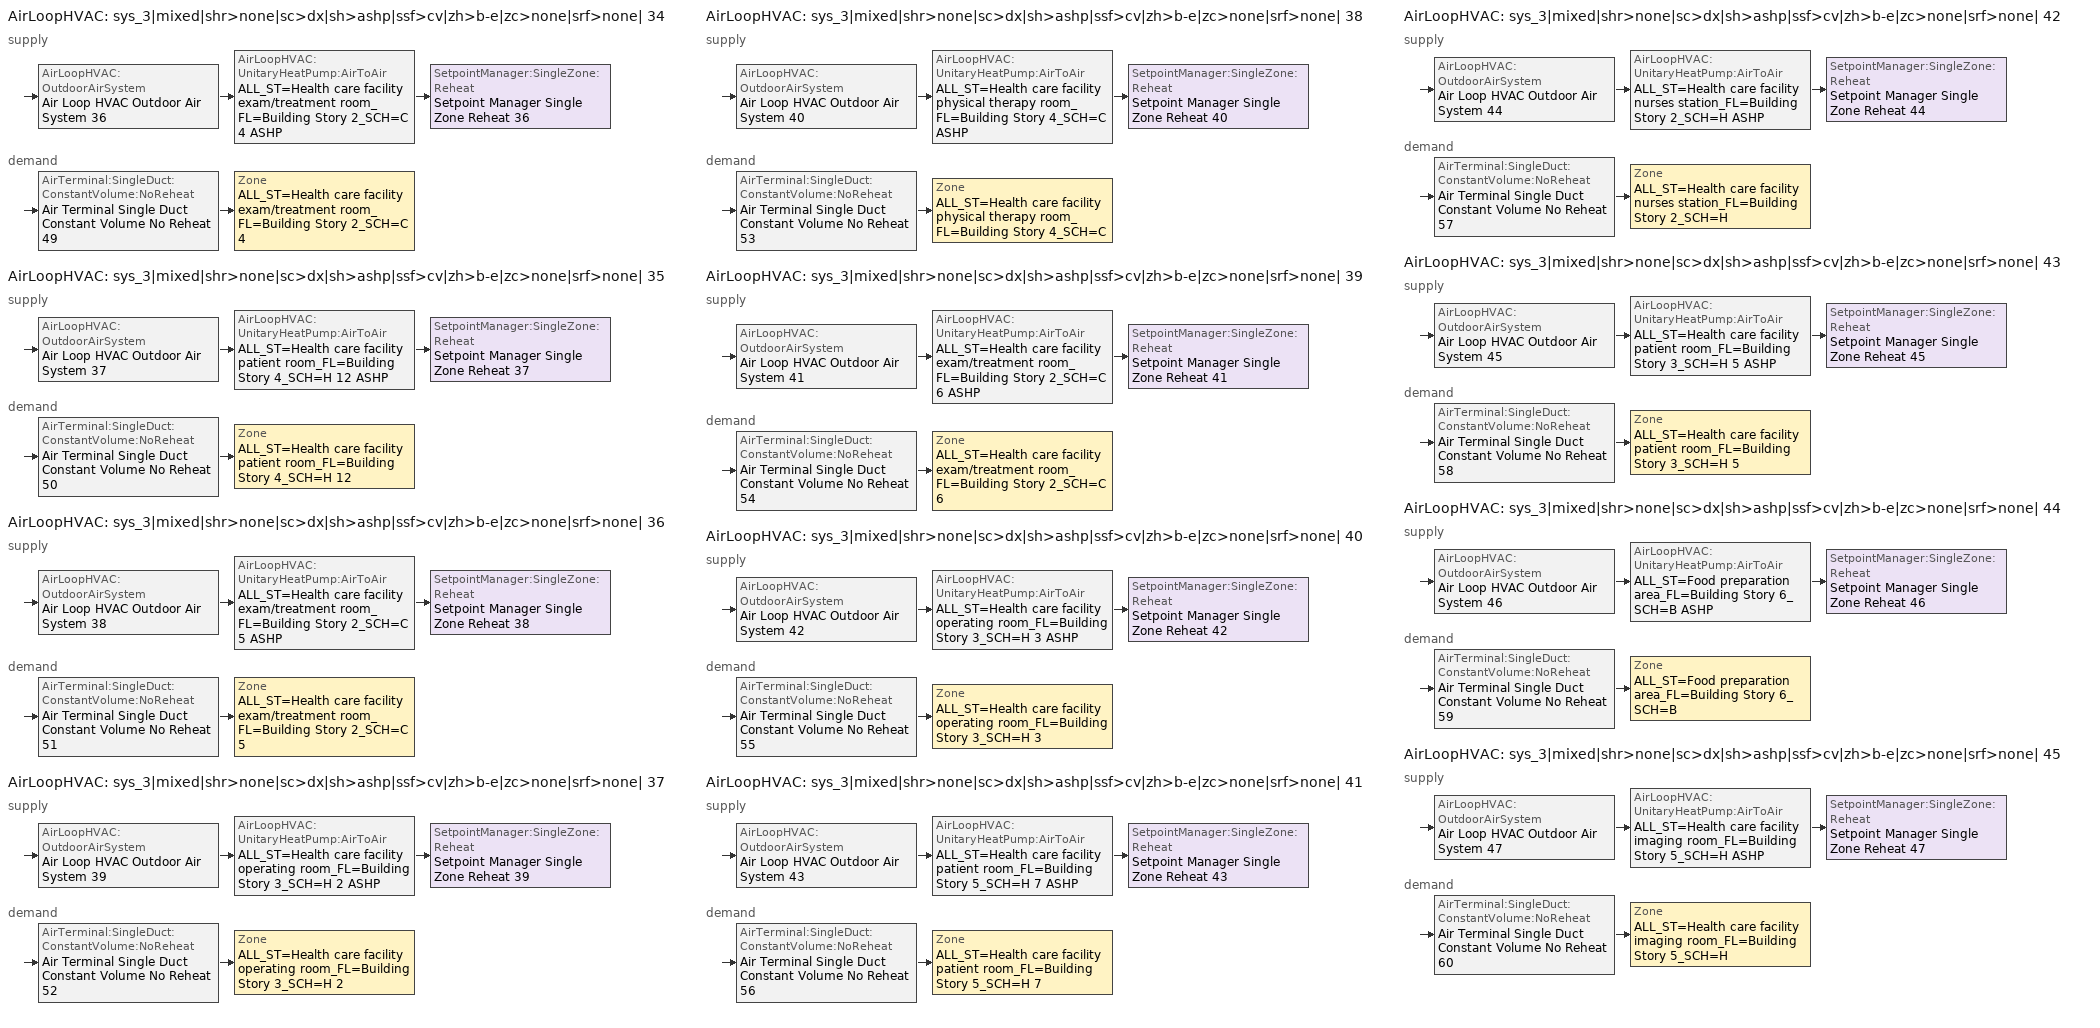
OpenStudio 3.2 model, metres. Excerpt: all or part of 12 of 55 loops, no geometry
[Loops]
AirLoopHVAC 'sys_3|mixed|shr>none|sc>dx|sh>ashp|ssf>cv|zh>b-e|zc>none|srf>none| 34'
 supply: AirLoopHVAC:OutdoorAirSystem 'Air Loop HVAC Outdoor Air System 36' > AirLoopHVAC:UnitaryHeatPump:AirToAir 'ALL_ST=Health care facility exam/treatment room_FL=Building Story 2_SCH=C 4 ASHP' > SetpointManager:SingleZone:Reheat 'Setpoint Manager Single Zone Reheat 36'
 demand: AirTerminal:SingleDuct:ConstantVolume:NoReheat 'Air Terminal Single Duct Constant Volume No Reheat 49' > Zone 'ALL_ST=Health care facility exam/treatment room_FL=Building Story 2_SCH=C 4'
AirLoopHVAC 'sys_3|mixed|shr>none|sc>dx|sh>ashp|ssf>cv|zh>b-e|zc>none|srf>none| 35'
 supply: AirLoopHVAC:OutdoorAirSystem 'Air Loop HVAC Outdoor Air System 37' > AirLoopHVAC:UnitaryHeatPump:AirToAir 'ALL_ST=Health care facility patient room_FL=Building Story 4_SCH=H 12 ASHP' > SetpointManager:SingleZone:Reheat 'Setpoint Manager Single Zone Reheat 37'
 demand: AirTerminal:SingleDuct:ConstantVolume:NoReheat 'Air Terminal Single Duct Constant Volume No Reheat 50' > Zone 'ALL_ST=Health care facility patient room_FL=Building Story 4_SCH=H 12'
AirLoopHVAC 'sys_3|mixed|shr>none|sc>dx|sh>ashp|ssf>cv|zh>b-e|zc>none|srf>none| 36'
 supply: AirLoopHVAC:OutdoorAirSystem 'Air Loop HVAC Outdoor Air System 38' > AirLoopHVAC:UnitaryHeatPump:AirToAir 'ALL_ST=Health care facility exam/treatment room_FL=Building Story 2_SCH=C 5 ASHP' > SetpointManager:SingleZone:Reheat 'Setpoint Manager Single Zone Reheat 38'
 demand: AirTerminal:SingleDuct:ConstantVolume:NoReheat 'Air Terminal Single Duct Constant Volume No Reheat 51' > Zone 'ALL_ST=Health care facility exam/treatment room_FL=Building Story 2_SCH=C 5'
AirLoopHVAC 'sys_3|mixed|shr>none|sc>dx|sh>ashp|ssf>cv|zh>b-e|zc>none|srf>none| 37'
 supply: AirLoopHVAC:OutdoorAirSystem 'Air Loop HVAC Outdoor Air System 39' > AirLoopHVAC:UnitaryHeatPump:AirToAir 'ALL_ST=Health care facility operating room_FL=Building Story 3_SCH=H 2 ASHP' > SetpointManager:SingleZone:Reheat 'Setpoint Manager Single Zone Reheat 39'
 demand: AirTerminal:SingleDuct:ConstantVolume:NoReheat 'Air Terminal Single Duct Constant Volume No Reheat 52' > Zone 'ALL_ST=Health care facility operating room_FL=Building Story 3_SCH=H 2'
AirLoopHVAC 'sys_3|mixed|shr>none|sc>dx|sh>ashp|ssf>cv|zh>b-e|zc>none|srf>none| 38'
 supply: AirLoopHVAC:OutdoorAirSystem 'Air Loop HVAC Outdoor Air System 40' > AirLoopHVAC:UnitaryHeatPump:AirToAir 'ALL_ST=Health care facility physical therapy room_FL=Building Story 4_SCH=C ASHP' > SetpointManager:SingleZone:Reheat 'Setpoint Manager Single Zone Reheat 40'
 demand: AirTerminal:SingleDuct:ConstantVolume:NoReheat 'Air Terminal Single Duct Constant Volume No Reheat 53' > Zone 'ALL_ST=Health care facility physical therapy room_FL=Building Story 4_SCH=C'
AirLoopHVAC 'sys_3|mixed|shr>none|sc>dx|sh>ashp|ssf>cv|zh>b-e|zc>none|srf>none| 39'
 supply: AirLoopHVAC:OutdoorAirSystem 'Air Loop HVAC Outdoor Air System 41' > AirLoopHVAC:UnitaryHeatPump:AirToAir 'ALL_ST=Health care facility exam/treatment room_FL=Building Story 2_SCH=C 6 ASHP' > SetpointManager:SingleZone:Reheat 'Setpoint Manager Single Zone Reheat 41'
 demand: AirTerminal:SingleDuct:ConstantVolume:NoReheat 'Air Terminal Single Duct Constant Volume No Reheat 54' > Zone 'ALL_ST=Health care facility exam/treatment room_FL=Building Story 2_SCH=C 6'
AirLoopHVAC 'sys_3|mixed|shr>none|sc>dx|sh>ashp|ssf>cv|zh>b-e|zc>none|srf>none| 40'
 supply: AirLoopHVAC:OutdoorAirSystem 'Air Loop HVAC Outdoor Air System 42' > AirLoopHVAC:UnitaryHeatPump:AirToAir 'ALL_ST=Health care facility operating room_FL=Building Story 3_SCH=H 3 ASHP' > SetpointManager:SingleZone:Reheat 'Setpoint Manager Single Zone Reheat 42'
 demand: AirTerminal:SingleDuct:ConstantVolume:NoReheat 'Air Terminal Single Duct Constant Volume No Reheat 55' > Zone 'ALL_ST=Health care facility operating room_FL=Building Story 3_SCH=H 3'
AirLoopHVAC 'sys_3|mixed|shr>none|sc>dx|sh>ashp|ssf>cv|zh>b-e|zc>none|srf>none| 41'
 supply: AirLoopHVAC:OutdoorAirSystem 'Air Loop HVAC Outdoor Air System 43' > AirLoopHVAC:UnitaryHeatPump:AirToAir 'ALL_ST=Health care facility patient room_FL=Building Story 5_SCH=H 7 ASHP' > SetpointManager:SingleZone:Reheat 'Setpoint Manager Single Zone Reheat 43'
 demand: AirTerminal:SingleDuct:ConstantVolume:NoReheat 'Air Terminal Single Duct Constant Volume No Reheat 56' > Zone 'ALL_ST=Health care facility patient room_FL=Building Story 5_SCH=H 7'
AirLoopHVAC 'sys_3|mixed|shr>none|sc>dx|sh>ashp|ssf>cv|zh>b-e|zc>none|srf>none| 42'
 supply: AirLoopHVAC:OutdoorAirSystem 'Air Loop HVAC Outdoor Air System 44' > AirLoopHVAC:UnitaryHeatPump:AirToAir 'ALL_ST=Health care facility nurses station_FL=Building Story 2_SCH=H ASHP' > SetpointManager:SingleZone:Reheat 'Setpoint Manager Single Zone Reheat 44'
 demand: AirTerminal:SingleDuct:ConstantVolume:NoReheat 'Air Terminal Single Duct Constant Volume No Reheat 57' > Zone 'ALL_ST=Health care facility nurses station_FL=Building Story 2_SCH=H'
AirLoopHVAC 'sys_3|mixed|shr>none|sc>dx|sh>ashp|ssf>cv|zh>b-e|zc>none|srf>none| 43'
 supply: AirLoopHVAC:OutdoorAirSystem 'Air Loop HVAC Outdoor Air System 45' > AirLoopHVAC:UnitaryHeatPump:AirToAir 'ALL_ST=Health care facility patient room_FL=Building Story 3_SCH=H 5 ASHP' > SetpointManager:SingleZone:Reheat 'Setpoint Manager Single Zone Reheat 45'
 demand: AirTerminal:SingleDuct:ConstantVolume:NoReheat 'Air Terminal Single Duct Constant Volume No Reheat 58' > Zone 'ALL_ST=Health care facility patient room_FL=Building Story 3_SCH=H 5'
AirLoopHVAC 'sys_3|mixed|shr>none|sc>dx|sh>ashp|ssf>cv|zh>b-e|zc>none|srf>none| 44'
 supply: AirLoopHVAC:OutdoorAirSystem 'Air Loop HVAC Outdoor Air System 46' > AirLoopHVAC:UnitaryHeatPump:AirToAir 'ALL_ST=Food preparation area_FL=Building Story 6_SCH=B ASHP' > SetpointManager:SingleZone:Reheat 'Setpoint Manager Single Zone Reheat 46'
 demand: AirTerminal:SingleDuct:ConstantVolume:NoReheat 'Air Terminal Single Duct Constant Volume No Reheat 59' > Zone 'ALL_ST=Food preparation area_FL=Building Story 6_SCH=B'
AirLoopHVAC 'sys_3|mixed|shr>none|sc>dx|sh>ashp|ssf>cv|zh>b-e|zc>none|srf>none| 45'
 supply: AirLoopHVAC:OutdoorAirSystem 'Air Loop HVAC Outdoor Air System 47' > AirLoopHVAC:UnitaryHeatPump:AirToAir 'ALL_ST=Health care facility imaging room_FL=Building Story 5_SCH=H ASHP' > SetpointManager:SingleZone:Reheat 'Setpoint Manager Single Zone Reheat 47'
 demand: AirTerminal:SingleDuct:ConstantVolume:NoReheat 'Air Terminal Single Duct Constant Volume No Reheat 60' > Zone 'ALL_ST=Health care facility imaging room_FL=Building Story 5_SCH=H'
[Sizing:Zone] Zone Cooling Design Supply Air Temperature Input Method=TemperatureDifference; Zone Cooling Design Supply Air Temperature {C}=14; Zone Cooling Design Supply Air Temperature Difference {deltaC}=11; Zone Heating Design Supply Air Temperature Input Method=TemperatureDifference; Zone Heating Design Supply Air Temperature {C}=40; Zone Heating Design Supply Air Temperature Difference {deltaC}=21; Zone Cooling Design Supply Air Humidity Ratio {kg-H2O/kg-air}=0.0085; Zone Heating Design Supply Air Humidity Ratio {kg-H2O/kg-air}=0.008; Zone Heating Sizing Factor=1.3; Zone Cooling Sizing Factor=1; Cooling Design Air Flow Method=DesignDay; Heating Design Air Flow Method=DesignDay; Account for Dedicated Outdoor Air System=No; Dedicated Outdoor Air System Control Strategy=NeutralSupplyAir; Dedicated Outdoor Air Low Setpoint Temperature for Design {C}=autosize; Dedicated Outdoor Air High Setpoint Temperature for Design {C}=autosize
ALL_ST=Health care facility exam/treatment room_FL=Building Story 2_SCH=C 4; ALL_ST=Health care facility patient room_FL=Building Story 4_SCH=H 12; ALL_ST=Health care facility exam/treatment room_FL=Building Story 2_SCH=C 5; ALL_ST=Health care facility operating room_FL=Building Story 3_SCH=H 2; ALL_ST=Health care facility physical therapy room_FL=Building Story 4_SCH=C; ALL_ST=Health care facility exam/treatment room_FL=Building Story 2_SCH=C 6; ALL_ST=Health care facility operating room_FL=Building Story 3_SCH=H 3; ALL_ST=Health care facility patient room_FL=Building Story 5_SCH=H 7; ALL_ST=Health care facility nurses station_FL=Building Story 2_SCH=H; ALL_ST=Health care facility patient room_FL=Building Story 3_SCH=H 5; ALL_ST=Food preparation area_FL=Building Story 6_SCH=B; ALL_ST=Health care facility imaging room_FL=Building Story 5_SCH=H
[Zone equipment]
ALL_ST=Health care facility exam/treatment room_FL=Building Story 2_SCH=C 4: Zone HVAC Baseboard Convective Electric 49, Air Terminal Single Duct Constant Volume No Reheat 49
ALL_ST=Health care facility patient room_FL=Building Story 4_SCH=H 12: Zone HVAC Baseboard Convective Electric 50, Air Terminal Single Duct Constant Volume No Reheat 50
ALL_ST=Health care facility exam/treatment room_FL=Building Story 2_SCH=C 5: Zone HVAC Baseboard Convective Electric 51, Air Terminal Single Duct Constant Volume No Reheat 51
ALL_ST=Health care facility operating room_FL=Building Story 3_SCH=H 2: Zone HVAC Baseboard Convective Electric 52, Air Terminal Single Duct Constant Volume No Reheat 52
ALL_ST=Health care facility physical therapy room_FL=Building Story 4_SCH=C: Zone HVAC Baseboard Convective Electric 53, Air Terminal Single Duct Constant Volume No Reheat 53
ALL_ST=Health care facility exam/treatment room_FL=Building Story 2_SCH=C 6: Zone HVAC Baseboard Convective Electric 54, Air Terminal Single Duct Constant Volume No Reheat 54
ALL_ST=Health care facility operating room_FL=Building Story 3_SCH=H 3: Zone HVAC Baseboard Convective Electric 55, Air Terminal Single Duct Constant Volume No Reheat 55
ALL_ST=Health care facility patient room_FL=Building Story 5_SCH=H 7: Zone HVAC Baseboard Convective Electric 56, Air Terminal Single Duct Constant Volume No Reheat 56
ALL_ST=Health care facility nurses station_FL=Building Story 2_SCH=H: Zone HVAC Baseboard Convective Electric 57, Air Terminal Single Duct Constant Volume No Reheat 57
ALL_ST=Health care facility patient room_FL=Building Story 3_SCH=H 5: Zone HVAC Baseboard Convective Electric 58, Air Terminal Single Duct Constant Volume No Reheat 58
ALL_ST=Food preparation area_FL=Building Story 6_SCH=B: Zone HVAC Baseboard Convective Electric 59, Air Terminal Single Duct Constant Volume No Reheat 59
ALL_ST=Health care facility imaging room_FL=Building Story 5_SCH=H: Zone HVAC Baseboard Convective Electric 60, Air Terminal Single Duct Constant Volume No Reheat 60
[AirLoopHVAC] Design Supply Air Flow Rate {m3/s}=autosize; Design Return Air Flow Fraction of Supply Air Flow=1
Name | Availability Schedule
sys_3|mixed|shr>none|sc>dx|sh>ashp|ssf>cv|zh>b-e|zc>none|srf>none| 34 | sys_3|mixed|shr>none|sc>dx|sh>ashp|ssf>cv|zh>b-e|zc>none|srf>none| 34 Occ Sch
sys_3|mixed|shr>none|sc>dx|sh>ashp|ssf>cv|zh>b-e|zc>none|srf>none| 35 | sys_3|mixed|shr>none|sc>dx|sh>ashp|ssf>cv|zh>b-e|zc>none|srf>none| 35 Occ Sch
sys_3|mixed|shr>none|sc>dx|sh>ashp|ssf>cv|zh>b-e|zc>none|srf>none| 36 | sys_3|mixed|shr>none|sc>dx|sh>ashp|ssf>cv|zh>b-e|zc>none|srf>none| 36 Occ Sch
sys_3|mixed|shr>none|sc>dx|sh>ashp|ssf>cv|zh>b-e|zc>none|srf>none| 37 | sys_3|mixed|shr>none|sc>dx|sh>ashp|ssf>cv|zh>b-e|zc>none|srf>none| 37 Occ Sch
sys_3|mixed|shr>none|sc>dx|sh>ashp|ssf>cv|zh>b-e|zc>none|srf>none| 38 | sys_3|mixed|shr>none|sc>dx|sh>ashp|ssf>cv|zh>b-e|zc>none|srf>none| 38 Occ Sch
sys_3|mixed|shr>none|sc>dx|sh>ashp|ssf>cv|zh>b-e|zc>none|srf>none| 39 | sys_3|mixed|shr>none|sc>dx|sh>ashp|ssf>cv|zh>b-e|zc>none|srf>none| 39 Occ Sch
sys_3|mixed|shr>none|sc>dx|sh>ashp|ssf>cv|zh>b-e|zc>none|srf>none| 40 | sys_3|mixed|shr>none|sc>dx|sh>ashp|ssf>cv|zh>b-e|zc>none|srf>none| 40 Occ Sch
sys_3|mixed|shr>none|sc>dx|sh>ashp|ssf>cv|zh>b-e|zc>none|srf>none| 41 | sys_3|mixed|shr>none|sc>dx|sh>ashp|ssf>cv|zh>b-e|zc>none|srf>none| 41 Occ Sch
sys_3|mixed|shr>none|sc>dx|sh>ashp|ssf>cv|zh>b-e|zc>none|srf>none| 42 | sys_3|mixed|shr>none|sc>dx|sh>ashp|ssf>cv|zh>b-e|zc>none|srf>none| 42 Occ Sch
sys_3|mixed|shr>none|sc>dx|sh>ashp|ssf>cv|zh>b-e|zc>none|srf>none| 43 | sys_3|mixed|shr>none|sc>dx|sh>ashp|ssf>cv|zh>b-e|zc>none|srf>none| 43 Occ Sch
sys_3|mixed|shr>none|sc>dx|sh>ashp|ssf>cv|zh>b-e|zc>none|srf>none| 44 | sys_3|mixed|shr>none|sc>dx|sh>ashp|ssf>cv|zh>b-e|zc>none|srf>none| 44 Occ Sch
sys_3|mixed|shr>none|sc>dx|sh>ashp|ssf>cv|zh>b-e|zc>none|srf>none| 45 | sys_3|mixed|shr>none|sc>dx|sh>ashp|ssf>cv|zh>b-e|zc>none|srf>none| 45 Occ Sch
[Sizing:System] Type of Load to Size On=Sensible; Design Outdoor Air Flow Rate {m3/s}=Autosize; Central Heating Maximum System Air Flow Ratio=1; Preheat Design Temperature {C}=7; Preheat Design Humidity Ratio {kg-H2O/kg-Air}=0.008; Precool Design Temperature {C}=13; Precool Design Humidity Ratio {kg-H2O/kg-Air}=0.008; Central Cooling Design Supply Air Temperature {C}=13; Central Heating Design Supply Air Temperature {C}=43; Sizing Option=NonCoincident; 100% Outdoor Air in Cooling=No; 100% Outdoor Air in Heating=No; Central Cooling Design Supply Air Humidity Ratio {kg-H2O/kg-Air}=0.0085; Central Heating Design Supply Air Humidity Ratio {kg-H2O/kg-Air}=0.008; Cooling Design Air Flow Method=DesignDay; Cooling Design Air Flow Rate {m3/s}=0; Heating Design Air Flow Method=DesignDay; Heating Design Air Flow Rate {m3/s}=0; System Outdoor Air Method=ZoneSum; Zone Maximum Outdoor Air Fraction=1; Cooling Supply Air Flow Rate Per Floor Area {m3/s-m2}=0.00996765; Cooling Fraction of Autosized Cooling Supply Air Flow Rate=1; Cooling Supply Air Flow Rate Per Unit Cooling Capacity {m3/s-W}=3.94755e-05; Heating Supply Air Flow Rate Per Floor Area {m3/s-m2}=0.00996765; Heating Fraction of Autosized Heating Supply Air Flow Rate=1; Heating Fraction of Autosized Cooling Supply Air Flow Rate=1; Heating Supply Air Flow Rate Per Unit Heating Capacity {m3/s-W}=3.15882e-05; Cooling Design Capacity Method=CoolingDesignCapacity; Cooling Design Capacity {W}=autosize; Cooling Design Capacity Per Floor Area {W/m2}=234.7; Fraction of Autosized Cooling Design Capacity=1; Heating Design Capacity Method=HeatingDesignCapacity; Heating Design Capacity {W}=autosize; Heating Design Capacity Per Floor Area {W/m2}=157; Fraction of Autosized Heating Design Capacity=1; Central Cooling Capacity Control Method=OnOff
sys_3|mixed|shr>none|sc>dx|sh>ashp|ssf>cv|zh>b-e|zc>none|srf>none| 34; sys_3|mixed|shr>none|sc>dx|sh>ashp|ssf>cv|zh>b-e|zc>none|srf>none| 35; sys_3|mixed|shr>none|sc>dx|sh>ashp|ssf>cv|zh>b-e|zc>none|srf>none| 36; sys_3|mixed|shr>none|sc>dx|sh>ashp|ssf>cv|zh>b-e|zc>none|srf>none| 37; sys_3|mixed|shr>none|sc>dx|sh>ashp|ssf>cv|zh>b-e|zc>none|srf>none| 38; sys_3|mixed|shr>none|sc>dx|sh>ashp|ssf>cv|zh>b-e|zc>none|srf>none| 39; sys_3|mixed|shr>none|sc>dx|sh>ashp|ssf>cv|zh>b-e|zc>none|srf>none| 40; sys_3|mixed|shr>none|sc>dx|sh>ashp|ssf>cv|zh>b-e|zc>none|srf>none| 41; sys_3|mixed|shr>none|sc>dx|sh>ashp|ssf>cv|zh>b-e|zc>none|srf>none| 42; sys_3|mixed|shr>none|sc>dx|sh>ashp|ssf>cv|zh>b-e|zc>none|srf>none| 43; sys_3|mixed|shr>none|sc>dx|sh>ashp|ssf>cv|zh>b-e|zc>none|srf>none| 44; sys_3|mixed|shr>none|sc>dx|sh>ashp|ssf>cv|zh>b-e|zc>none|srf>none| 45
[Fan:OnOff] Availability Schedule=Always On Discrete; Fan Total Efficiency=0.39975; Maximum Flow Rate {m3/s}=autosize; Motor Efficiency=0.615; Motor In Airstream Fraction=1
Name | Pressure Rise {Pa} | Fan Power Ratio Function of Speed Ratio Curve | Fan Efficiency Ratio Function of Speed Ratio Curve
Fan On Off 36 | 622.722 | Fan On Off Power Curve 35 | Fan On Off Efficiency Curve 35
Fan On Off 37 | 622.722 | Fan On Off Power Curve 36 | Fan On Off Efficiency Curve 36
Fan On Off 38 | 622.722 | Fan On Off Power Curve 37 | Fan On Off Efficiency Curve 37
Fan On Off 39 | 622.722 | Fan On Off Power Curve 38 | Fan On Off Efficiency Curve 38
Fan On Off 40 | 622.722 | Fan On Off Power Curve 39 | Fan On Off Efficiency Curve 39
Fan On Off 41 | 622.722 | Fan On Off Power Curve 40 | Fan On Off Efficiency Curve 40
Fan On Off 42 | 622.722 | Fan On Off Power Curve 41 | Fan On Off Efficiency Curve 41
Fan On Off 43 | 622.722 | Fan On Off Power Curve 42 | Fan On Off Efficiency Curve 42
Fan On Off 44 | 1110.94 | Fan On Off Power Curve 43 | Fan On Off Efficiency Curve 43
Fan On Off 45 | 622.722 | Fan On Off Power Curve 44 | Fan On Off Efficiency Curve 44
Fan On Off 46 | 1110.94 | Fan On Off Power Curve 45 | Fan On Off Efficiency Curve 45
Fan On Off 47 | 622.722 | Fan On Off Power Curve 46 | Fan On Off Efficiency Curve 46
[Coil:Cooling:DX:SingleSpeed] Availability Schedule=Always On Discrete; Rated Total Cooling Capacity {W}=autosize; Rated Sensible Heat Ratio=autosize; Rated Air Flow Rate {m3/s}=autosize; Rated Evaporator Fan Power Per Volume Flow Rate {W/(m3/s)}=773.3; Total Cooling Capacity Function of Temperature Curve=DXCOOL-NECB2011-REF-CAPFT; Total Cooling Capacity Function of Flow Fraction Curve=DXCOOL-NECB2011-REF-CAPFFLOW; Energy Input Ratio Function of Temperature Curve=DXCOOL-NECB2011-REF-COOLEIRFT; Energy Input Ratio Function of Flow Fraction Curve=DXCOOL-NECB2011-REF-COOLEIRFFLOW; Part Load Fraction Correlation Curve=DXCOOL-NECB2011-REF-COOLPLFFPLR; Minimum Outdoor Dry-Bulb Temperature for Compressor Operation {C}=-25; Condenser Type=AirCooled; Evaporative Condenser Effectiveness=0; Evaporative Condenser Air Flow Rate {m3/s}=Autosize; Evaporative Condenser Pump Rated Power Consumption {W}=Autosize; Crankcase Heater Capacity {W}=0; Maximum Outdoor Dry-Bulb Temperature for Crankcase Heater Operation {C}=0; Basin Heater Capacity {W/K}=0; Basin Heater Setpoint Temperature {C}=10
Name | Rated COP {W/W}
CoilCoolingDXSingleSpeed_dx 35 6kBtu/hr 10.0EER; CoilCoolingDXSingleSpeed_dx 36 15kBtu/hr 10.0EER; CoilCoolingDXSingleSpeed_dx 37 7kBtu/hr 10.0EER; CoilCoolingDXSingleSpeed_dx 39 51kBtu/hr 10.0EER; CoilCoolingDXSingleSpeed_dx 40 31kBtu/hr 10.0EER; CoilCoolingDXSingleSpeed_dx 41 39kBtu/hr 10.0EER; CoilCoolingDXSingleSpeed_dx 42 16kBtu/hr 10.0EER; CoilCoolingDXSingleSpeed_dx 44 4kBtu/hr 10.0EER | 3.46588
CoilCoolingDXSingleSpeed_dx 38 94kBtu/hr 10.8EER; CoilCoolingDXSingleSpeed_dx 46 70kBtu/hr 10.8EER | 3.73224
CoilCoolingDXSingleSpeed_dx 43 319kBtu/hr 9.3EER | 3.23281
CoilCoolingDXSingleSpeed_dx 45 225kBtu/hr 10.4EER | 3.59906
[Coil:Heating:DX:SingleSpeed] Availability Schedule=Always On Discrete; Rated Air Flow Rate {m3/s}=Autosize; Rated Supply Fan Power Per Volume Flow Rate {W/(m3/s)}=773.3; Total Heating Capacity Function of Temperature Curve=DXHEAT-NECB2011-REF-CAPFT; Total Heating Capacity Function of Flow Fraction Curve=DXHEAT-NECB2011-REF-CAPFFLOW; Energy Input Ratio Function of Temperature Curve=DXHEAT-NECB2011-REF-EIRFT; Energy Input Ratio Function of Flow Fraction Curve=DXHEAT-NECB2011-REF-EIRFFLOW; Part Load Fraction Correlation Curve=DXHEAT-NECB2011-REF-PLFFPLR; Minimum Outdoor Dry-Bulb Temperature for Compressor Operation {C}=-10; Defrost Strategy=Resistive; Defrost Control=Timed; Defrost Time Period Fraction=0.166667; Resistive Defrost Heater Capacity {W}=2000
Name | Rated Total Heating Capacity {W} | Rated COP {W/W}
CoilHeatingDXSingleSpeed_dx 35 5 Clg kBtu/hr 3.1COPH | 1340.23 | 3.2943
CoilHeatingDXSingleSpeed_dx 36 11 Clg kBtu/hr 3.1COPH | 3168.91 | 3.29716
CoilHeatingDXSingleSpeed_dx 37 5 Clg kBtu/hr 3.1COPH | 1553.95 | 3.29463
CoilHeatingDXSingleSpeed_dx 38 68 Clg kBtu/hr 3.3COPH | 19910.6 | 3.53778
CoilHeatingDXSingleSpeed_dx 39 37 Clg kBtu/hr 3.1COPH | 10848.9 | 3.30918
CoilHeatingDXSingleSpeed_dx 40 22 Clg kBtu/hr 3.1COPH | 6588.75 | 3.30251
CoilHeatingDXSingleSpeed_dx 41 28 Clg kBtu/hr 3.1COPH | 8293.69 | 3.30518
CoilHeatingDXSingleSpeed_dx 42 11 Clg kBtu/hr 3.1COPH | 3332.06 | 3.29742
CoilHeatingDXSingleSpeed_dx 43 231 Clg kBtu/hr 3.2COPH | 67741.8 | 3.50787
CoilHeatingDXSingleSpeed_dx 44 3 Clg kBtu/hr 3.1COPH | 863.17 | 3.29355
CoilHeatingDXSingleSpeed_dx 45 163 Clg kBtu/hr 3.2COPH | 47695.2 | 3.47547
CoilHeatingDXSingleSpeed_dx 46 51 Clg kBtu/hr 3.1COPH | 14855.7 | 3.31546
[Controller:OutdoorAir] Minimum Outdoor Air Flow Rate {m3/s}=autosize; Maximum Outdoor Air Flow Rate {m3/s}=Autosize; Economizer Control Action Type=ModulateFlow; Lockout Type=NoLockout; Minimum Limit Type=FixedMinimum; High Humidity Control=No; Heat Recovery Bypass Control Type=BypassWhenWithinEconomizerLimits
Name | Economizer Control Type | Economizer Maximum Limit Dry-Bulb Temperature {C} | Economizer Maximum Limit Enthalpy {J/kg} | Economizer Minimum Limit Dry-Bulb Temperature {C} | Minimum Outdoor Air Schedule | Controller Mechanical Ventilation
Controller Outdoor Air 36 | NoEconomizer | 28 | 64000 | -100 | sys_3|mixed|shr>none|sc>dx|sh>ashp|ssf>cv|zh>b-e|zc>none|srf>none| 34 Occ Sch | Controller Mechanical Ventilation 36
Controller Outdoor Air 37 | NoEconomizer | 28 | 64000 | -100 | sys_3|mixed|shr>none|sc>dx|sh>ashp|ssf>cv|zh>b-e|zc>none|srf>none| 35 Occ Sch | Controller Mechanical Ventilation 37
Controller Outdoor Air 38 | NoEconomizer | 28 | 64000 | -100 | sys_3|mixed|shr>none|sc>dx|sh>ashp|ssf>cv|zh>b-e|zc>none|srf>none| 36 Occ Sch | Controller Mechanical Ventilation 38
Controller Outdoor Air 39 | DifferentialEnthalpy |  |  |  | sys_3|mixed|shr>none|sc>dx|sh>ashp|ssf>cv|zh>b-e|zc>none|srf>none| 37 Occ Sch | Controller Mechanical Ventilation 39
Controller Outdoor Air 40 | NoEconomizer | 28 | 64000 | -100 | sys_3|mixed|shr>none|sc>dx|sh>ashp|ssf>cv|zh>b-e|zc>none|srf>none| 38 Occ Sch | Controller Mechanical Ventilation 40
Controller Outdoor Air 41 | NoEconomizer | 28 | 64000 | -100 | sys_3|mixed|shr>none|sc>dx|sh>ashp|ssf>cv|zh>b-e|zc>none|srf>none| 39 Occ Sch | Controller Mechanical Ventilation 41
Controller Outdoor Air 42 | NoEconomizer | 28 | 64000 | -100 | sys_3|mixed|shr>none|sc>dx|sh>ashp|ssf>cv|zh>b-e|zc>none|srf>none| 40 Occ Sch | Controller Mechanical Ventilation 42
Controller Outdoor Air 43 | NoEconomizer | 28 | 64000 | -100 | sys_3|mixed|shr>none|sc>dx|sh>ashp|ssf>cv|zh>b-e|zc>none|srf>none| 41 Occ Sch | Controller Mechanical Ventilation 43
Controller Outdoor Air 44 | DifferentialEnthalpy |  |  |  | sys_3|mixed|shr>none|sc>dx|sh>ashp|ssf>cv|zh>b-e|zc>none|srf>none| 42 Occ Sch | Controller Mechanical Ventilation 44
Controller Outdoor Air 45 | NoEconomizer | 28 | 64000 | -100 | sys_3|mixed|shr>none|sc>dx|sh>ashp|ssf>cv|zh>b-e|zc>none|srf>none| 43 Occ Sch | Controller Mechanical Ventilation 45
Controller Outdoor Air 46 | DifferentialEnthalpy |  |  |  | sys_3|mixed|shr>none|sc>dx|sh>ashp|ssf>cv|zh>b-e|zc>none|srf>none| 44 Occ Sch | Controller Mechanical Ventilation 46
Controller Outdoor Air 47 | DifferentialEnthalpy |  |  |  | sys_3|mixed|shr>none|sc>dx|sh>ashp|ssf>cv|zh>b-e|zc>none|srf>none| 45 Occ Sch | Controller Mechanical Ventilation 47
[Controller:MechanicalVentilation] Availability Schedule=Always On Discrete; System Outdoor Air Method=ZoneSum
Controller Mechanical Ventilation 36; Controller Mechanical Ventilation 37; Controller Mechanical Ventilation 38; Controller Mechanical Ventilation 39; Controller Mechanical Ventilation 40; Controller Mechanical Ventilation 41; Controller Mechanical Ventilation 42; Controller Mechanical Ventilation 43; Controller Mechanical Ventilation 44; Controller Mechanical Ventilation 45; Controller Mechanical Ventilation 46; Controller Mechanical Ventilation 47
[AirLoopHVAC:OutdoorAirSystem]
Name | Controller
Air Loop HVAC Outdoor Air System 36 | Controller Outdoor Air 36
Air Loop HVAC Outdoor Air System 37 | Controller Outdoor Air 37
Air Loop HVAC Outdoor Air System 38 | Controller Outdoor Air 38
Air Loop HVAC Outdoor Air System 39 | Controller Outdoor Air 39
Air Loop HVAC Outdoor Air System 40 | Controller Outdoor Air 40
Air Loop HVAC Outdoor Air System 41 | Controller Outdoor Air 41
Air Loop HVAC Outdoor Air System 42 | Controller Outdoor Air 42
Air Loop HVAC Outdoor Air System 43 | Controller Outdoor Air 43
Air Loop HVAC Outdoor Air System 44 | Controller Outdoor Air 44
Air Loop HVAC Outdoor Air System 45 | Controller Outdoor Air 45
Air Loop HVAC Outdoor Air System 46 | Controller Outdoor Air 46
Air Loop HVAC Outdoor Air System 47 | Controller Outdoor Air 47
[Coil:Heating:Gas] Availability Schedule=Always On Discrete; Nominal Capacity {W}=AutoSize; Parasitic Electric Load {W}=0; Part Load Fraction Correlation Curve=FURNACE-EFFPLR-NECB2011; Parasitic Gas Load {W}=0
Name | Gas Burner Efficiency
Coil Heating Gas 36; Coil Heating Gas 37; Coil Heating Gas 38; Coil Heating Gas 39; Coil Heating Gas 40; Coil Heating Gas 41; Coil Heating Gas 42; Coil Heating Gas 43; Coil Heating Gas 45 | 0.924
Coil Heating Gas 44; Coil Heating Gas 46; Coil Heating Gas 47 | 0.81
[AirLoopHVAC:UnitaryHeatPump:AirToAir] Availability Schedule=Always On Discrete; Supply Air Flow Rate During Cooling Operation {m3/s}=Autosize; Supply Air Flow Rate During Heating Operation {m3/s}=Autosize; Maximum Supply Air Temperature from Supplemental Heater {C}=Autosize
Name | Controlling Zone or Thermostat Location | Supply Air Fan | Heating Coil | Cooling Coil | Supplemental Heating Coil | Supply Air Fan Operating Mode Schedule
ALL_ST=Health care facility exam/treatment room_FL=Building Story 2_SCH=C 4 ASHP | ALL_ST=Health care facility exam/treatment room_FL=Building Story 2_SCH=C 4 | Fan On Off 36 | CoilHeatingDXSingleSpeed_dx 35 5 Clg kBtu/hr 3.1COPH | CoilCoolingDXSingleSpeed_dx 35 6kBtu/hr 10.0EER | Coil Heating Gas 36 | sys_3|mixed|shr>none|sc>dx|sh>ashp|ssf>cv|zh>b-e|zc>none|srf>none| 34 Occ Sch
ALL_ST=Health care facility patient room_FL=Building Story 4_SCH=H 12 ASHP | ALL_ST=Health care facility patient room_FL=Building Story 4_SCH=H 12 | Fan On Off 37 | CoilHeatingDXSingleSpeed_dx 36 11 Clg kBtu/hr 3.1COPH | CoilCoolingDXSingleSpeed_dx 36 15kBtu/hr 10.0EER | Coil Heating Gas 37 | sys_3|mixed|shr>none|sc>dx|sh>ashp|ssf>cv|zh>b-e|zc>none|srf>none| 35 Occ Sch
ALL_ST=Health care facility exam/treatment room_FL=Building Story 2_SCH=C 5 ASHP | ALL_ST=Health care facility exam/treatment room_FL=Building Story 2_SCH=C 5 | Fan On Off 38 | CoilHeatingDXSingleSpeed_dx 37 5 Clg kBtu/hr 3.1COPH | CoilCoolingDXSingleSpeed_dx 37 7kBtu/hr 10.0EER | Coil Heating Gas 38 | sys_3|mixed|shr>none|sc>dx|sh>ashp|ssf>cv|zh>b-e|zc>none|srf>none| 36 Occ Sch
ALL_ST=Health care facility operating room_FL=Building Story 3_SCH=H 2 ASHP | ALL_ST=Health care facility operating room_FL=Building Story 3_SCH=H 2 | Fan On Off 39 | CoilHeatingDXSingleSpeed_dx 38 68 Clg kBtu/hr 3.3COPH | CoilCoolingDXSingleSpeed_dx 38 94kBtu/hr 10.8EER | Coil Heating Gas 39 | sys_3|mixed|shr>none|sc>dx|sh>ashp|ssf>cv|zh>b-e|zc>none|srf>none| 37 Occ Sch
ALL_ST=Health care facility physical therapy room_FL=Building Story 4_SCH=C ASHP | ALL_ST=Health care facility physical therapy room_FL=Building Story 4_SCH=C | Fan On Off 40 | CoilHeatingDXSingleSpeed_dx 39 37 Clg kBtu/hr 3.1COPH | CoilCoolingDXSingleSpeed_dx 39 51kBtu/hr 10.0EER | Coil Heating Gas 40 | sys_3|mixed|shr>none|sc>dx|sh>ashp|ssf>cv|zh>b-e|zc>none|srf>none| 38 Occ Sch
ALL_ST=Health care facility exam/treatment room_FL=Building Story 2_SCH=C 6 ASHP | ALL_ST=Health care facility exam/treatment room_FL=Building Story 2_SCH=C 6 | Fan On Off 41 | CoilHeatingDXSingleSpeed_dx 40 22 Clg kBtu/hr 3.1COPH | CoilCoolingDXSingleSpeed_dx 40 31kBtu/hr 10.0EER | Coil Heating Gas 41 | sys_3|mixed|shr>none|sc>dx|sh>ashp|ssf>cv|zh>b-e|zc>none|srf>none| 39 Occ Sch
ALL_ST=Health care facility operating room_FL=Building Story 3_SCH=H 3 ASHP | ALL_ST=Health care facility operating room_FL=Building Story 3_SCH=H 3 | Fan On Off 42 | CoilHeatingDXSingleSpeed_dx 41 28 Clg kBtu/hr 3.1COPH | CoilCoolingDXSingleSpeed_dx 41 39kBtu/hr 10.0EER | Coil Heating Gas 42 | sys_3|mixed|shr>none|sc>dx|sh>ashp|ssf>cv|zh>b-e|zc>none|srf>none| 40 Occ Sch
ALL_ST=Health care facility patient room_FL=Building Story 5_SCH=H 7 ASHP | ALL_ST=Health care facility patient room_FL=Building Story 5_SCH=H 7 | Fan On Off 43 | CoilHeatingDXSingleSpeed_dx 42 11 Clg kBtu/hr 3.1COPH | CoilCoolingDXSingleSpeed_dx 42 16kBtu/hr 10.0EER | Coil Heating Gas 43 | sys_3|mixed|shr>none|sc>dx|sh>ashp|ssf>cv|zh>b-e|zc>none|srf>none| 41 Occ Sch
ALL_ST=Health care facility nurses station_FL=Building Story 2_SCH=H ASHP | ALL_ST=Health care facility nurses station_FL=Building Story 2_SCH=H | Fan On Off 44 | CoilHeatingDXSingleSpeed_dx 43 231 Clg kBtu/hr 3.2COPH | CoilCoolingDXSingleSpeed_dx 43 319kBtu/hr 9.3EER | Coil Heating Gas 44 | sys_3|mixed|shr>none|sc>dx|sh>ashp|ssf>cv|zh>b-e|zc>none|srf>none| 42 Occ Sch
ALL_ST=Health care facility patient room_FL=Building Story 3_SCH=H 5 ASHP | ALL_ST=Health care facility patient room_FL=Building Story 3_SCH=H 5 | Fan On Off 45 | CoilHeatingDXSingleSpeed_dx 44 3 Clg kBtu/hr 3.1COPH | CoilCoolingDXSingleSpeed_dx 44 4kBtu/hr 10.0EER | Coil Heating Gas 45 | sys_3|mixed|shr>none|sc>dx|sh>ashp|ssf>cv|zh>b-e|zc>none|srf>none| 43 Occ Sch
ALL_ST=Food preparation area_FL=Building Story 6_SCH=B ASHP | ALL_ST=Food preparation area_FL=Building Story 6_SCH=B | Fan On Off 46 | CoilHeatingDXSingleSpeed_dx 45 163 Clg kBtu/hr 3.2COPH | CoilCoolingDXSingleSpeed_dx 45 225kBtu/hr 10.4EER | Coil Heating Gas 46 | sys_3|mixed|shr>none|sc>dx|sh>ashp|ssf>cv|zh>b-e|zc>none|srf>none| 44 Occ Sch
ALL_ST=Health care facility imaging room_FL=Building Story 5_SCH=H ASHP | ALL_ST=Health care facility imaging room_FL=Building Story 5_SCH=H | Fan On Off 47 | CoilHeatingDXSingleSpeed_dx 46 51 Clg kBtu/hr 3.1COPH | CoilCoolingDXSingleSpeed_dx 46 70kBtu/hr 10.8EER | Coil Heating Gas 47 | sys_3|mixed|shr>none|sc>dx|sh>ashp|ssf>cv|zh>b-e|zc>none|srf>none| 45 Occ Sch
[SetpointManager:SingleZone:Reheat] Minimum Supply Air Temperature {C}=13; Maximum Supply Air Temperature {C}=43
Name | Control Zone
Setpoint Manager Single Zone Reheat 36 | ALL_ST=Health care facility exam/treatment room_FL=Building Story 2_SCH=C 4
Setpoint Manager Single Zone Reheat 37 | ALL_ST=Health care facility patient room_FL=Building Story 4_SCH=H 12
Setpoint Manager Single Zone Reheat 38 | ALL_ST=Health care facility exam/treatment room_FL=Building Story 2_SCH=C 5
Setpoint Manager Single Zone Reheat 39 | ALL_ST=Health care facility operating room_FL=Building Story 3_SCH=H 2
Setpoint Manager Single Zone Reheat 40 | ALL_ST=Health care facility physical therapy room_FL=Building Story 4_SCH=C
Setpoint Manager Single Zone Reheat 41 | ALL_ST=Health care facility exam/treatment room_FL=Building Story 2_SCH=C 6
Setpoint Manager Single Zone Reheat 42 | ALL_ST=Health care facility operating room_FL=Building Story 3_SCH=H 3
Setpoint Manager Single Zone Reheat 43 | ALL_ST=Health care facility patient room_FL=Building Story 5_SCH=H 7
Setpoint Manager Single Zone Reheat 44 | ALL_ST=Health care facility nurses station_FL=Building Story 2_SCH=H
Setpoint Manager Single Zone Reheat 45 | ALL_ST=Health care facility patient room_FL=Building Story 3_SCH=H 5
Setpoint Manager Single Zone Reheat 46 | ALL_ST=Food preparation area_FL=Building Story 6_SCH=B
Setpoint Manager Single Zone Reheat 47 | ALL_ST=Health care facility imaging room_FL=Building Story 5_SCH=H
[ZoneHVAC:Baseboard:Convective:Electric] Availability Schedule=Always On Discrete; Nominal Capacity {W}=autosize; Efficiency=1
Zone HVAC Baseboard Convective Electric 49; Zone HVAC Baseboard Convective Electric 50; Zone HVAC Baseboard Convective Electric 51; Zone HVAC Baseboard Convective Electric 52; Zone HVAC Baseboard Convective Electric 53; Zone HVAC Baseboard Convective Electric 54; Zone HVAC Baseboard Convective Electric 55; Zone HVAC Baseboard Convective Electric 56; Zone HVAC Baseboard Convective Electric 57; Zone HVAC Baseboard Convective Electric 58; Zone HVAC Baseboard Convective Electric 59; Zone HVAC Baseboard Convective Electric 60
[AirTerminal:SingleDuct:ConstantVolume:NoReheat] Availability Schedule=Always On Discrete; Maximum Air Flow Rate {m3/s}=AutoSize
Air Terminal Single Duct Constant Volume No Reheat 49; Air Terminal Single Duct Constant Volume No Reheat 50; Air Terminal Single Duct Constant Volume No Reheat 51; Air Terminal Single Duct Constant Volume No Reheat 52; Air Terminal Single Duct Constant Volume No Reheat 53; Air Terminal Single Duct Constant Volume No Reheat 54; Air Terminal Single Duct Constant Volume No Reheat 55; Air Terminal Single Duct Constant Volume No Reheat 56; Air Terminal Single Duct Constant Volume No Reheat 57; Air Terminal Single Duct Constant Volume No Reheat 58; Air Terminal Single Duct Constant Volume No Reheat 59; Air Terminal Single Duct Constant Volume No Reheat 60
[Schedule:Ruleset]
Name | Default Day Schedule | Summer Design Day Schedule | Winter Design Day Schedule
sys_3|mixed|shr>none|sc>dx|sh>ashp|ssf>cv|zh>b-e|zc>none|srf>none| 34 Occ Sch | sys_3|mixed|shr>none|sc>dx|sh>ashp|ssf>cv|zh>b-e|zc>none|srf>none| 34 Occ Sch Default | sys_3|mixed|shr>none|sc>dx|sh>ashp|ssf>cv|zh>b-e|zc>none|srf>none| 34 Occ Sch Summer Design Day | sys_3|mixed|shr>none|sc>dx|sh>ashp|ssf>cv|zh>b-e|zc>none|srf>none| 34 Occ Sch Winter Design Day
sys_3|mixed|shr>none|sc>dx|sh>ashp|ssf>cv|zh>b-e|zc>none|srf>none| 35 Occ Sch | sys_3|mixed|shr>none|sc>dx|sh>ashp|ssf>cv|zh>b-e|zc>none|srf>none| 35 Occ Sch Default | sys_3|mixed|shr>none|sc>dx|sh>ashp|ssf>cv|zh>b-e|zc>none|srf>none| 35 Occ Sch Summer Design Day | sys_3|mixed|shr>none|sc>dx|sh>ashp|ssf>cv|zh>b-e|zc>none|srf>none| 35 Occ Sch Winter Design Day
sys_3|mixed|shr>none|sc>dx|sh>ashp|ssf>cv|zh>b-e|zc>none|srf>none| 36 Occ Sch | sys_3|mixed|shr>none|sc>dx|sh>ashp|ssf>cv|zh>b-e|zc>none|srf>none| 36 Occ Sch Default | sys_3|mixed|shr>none|sc>dx|sh>ashp|ssf>cv|zh>b-e|zc>none|srf>none| 36 Occ Sch Summer Design Day | sys_3|mixed|shr>none|sc>dx|sh>ashp|ssf>cv|zh>b-e|zc>none|srf>none| 36 Occ Sch Winter Design Day
sys_3|mixed|shr>none|sc>dx|sh>ashp|ssf>cv|zh>b-e|zc>none|srf>none| 37 Occ Sch | sys_3|mixed|shr>none|sc>dx|sh>ashp|ssf>cv|zh>b-e|zc>none|srf>none| 37 Occ Sch Default | sys_3|mixed|shr>none|sc>dx|sh>ashp|ssf>cv|zh>b-e|zc>none|srf>none| 37 Occ Sch Summer Design Day | sys_3|mixed|shr>none|sc>dx|sh>ashp|ssf>cv|zh>b-e|zc>none|srf>none| 37 Occ Sch Winter Design Day
sys_3|mixed|shr>none|sc>dx|sh>ashp|ssf>cv|zh>b-e|zc>none|srf>none| 38 Occ Sch | sys_3|mixed|shr>none|sc>dx|sh>ashp|ssf>cv|zh>b-e|zc>none|srf>none| 38 Occ Sch Default | sys_3|mixed|shr>none|sc>dx|sh>ashp|ssf>cv|zh>b-e|zc>none|srf>none| 38 Occ Sch Summer Design Day | sys_3|mixed|shr>none|sc>dx|sh>ashp|ssf>cv|zh>b-e|zc>none|srf>none| 38 Occ Sch Winter Design Day
sys_3|mixed|shr>none|sc>dx|sh>ashp|ssf>cv|zh>b-e|zc>none|srf>none| 39 Occ Sch | sys_3|mixed|shr>none|sc>dx|sh>ashp|ssf>cv|zh>b-e|zc>none|srf>none| 39 Occ Sch Default | sys_3|mixed|shr>none|sc>dx|sh>ashp|ssf>cv|zh>b-e|zc>none|srf>none| 39 Occ Sch Summer Design Day | sys_3|mixed|shr>none|sc>dx|sh>ashp|ssf>cv|zh>b-e|zc>none|srf>none| 39 Occ Sch Winter Design Day
sys_3|mixed|shr>none|sc>dx|sh>ashp|ssf>cv|zh>b-e|zc>none|srf>none| 40 Occ Sch | sys_3|mixed|shr>none|sc>dx|sh>ashp|ssf>cv|zh>b-e|zc>none|srf>none| 40 Occ Sch Default | sys_3|mixed|shr>none|sc>dx|sh>ashp|ssf>cv|zh>b-e|zc>none|srf>none| 40 Occ Sch Summer Design Day | sys_3|mixed|shr>none|sc>dx|sh>ashp|ssf>cv|zh>b-e|zc>none|srf>none| 40 Occ Sch Winter Design Day
sys_3|mixed|shr>none|sc>dx|sh>ashp|ssf>cv|zh>b-e|zc>none|srf>none| 41 Occ Sch | sys_3|mixed|shr>none|sc>dx|sh>ashp|ssf>cv|zh>b-e|zc>none|srf>none| 41 Occ Sch Default | sys_3|mixed|shr>none|sc>dx|sh>ashp|ssf>cv|zh>b-e|zc>none|srf>none| 41 Occ Sch Summer Design Day | sys_3|mixed|shr>none|sc>dx|sh>ashp|ssf>cv|zh>b-e|zc>none|srf>none| 41 Occ Sch Winter Design Day
sys_3|mixed|shr>none|sc>dx|sh>ashp|ssf>cv|zh>b-e|zc>none|srf>none| 42 Occ Sch | sys_3|mixed|shr>none|sc>dx|sh>ashp|ssf>cv|zh>b-e|zc>none|srf>none| 42 Occ Sch Default | sys_3|mixed|shr>none|sc>dx|sh>ashp|ssf>cv|zh>b-e|zc>none|srf>none| 42 Occ Sch Summer Design Day | sys_3|mixed|shr>none|sc>dx|sh>ashp|ssf>cv|zh>b-e|zc>none|srf>none| 42 Occ Sch Winter Design Day
sys_3|mixed|shr>none|sc>dx|sh>ashp|ssf>cv|zh>b-e|zc>none|srf>none| 43 Occ Sch | sys_3|mixed|shr>none|sc>dx|sh>ashp|ssf>cv|zh>b-e|zc>none|srf>none| 43 Occ Sch Default | sys_3|mixed|shr>none|sc>dx|sh>ashp|ssf>cv|zh>b-e|zc>none|srf>none| 43 Occ Sch Summer Design Day | sys_3|mixed|shr>none|sc>dx|sh>ashp|ssf>cv|zh>b-e|zc>none|srf>none| 43 Occ Sch Winter Design Day
sys_3|mixed|shr>none|sc>dx|sh>ashp|ssf>cv|zh>b-e|zc>none|srf>none| 44 Occ Sch | sys_3|mixed|shr>none|sc>dx|sh>ashp|ssf>cv|zh>b-e|zc>none|srf>none| 44 Occ Sch Default | sys_3|mixed|shr>none|sc>dx|sh>ashp|ssf>cv|zh>b-e|zc>none|srf>none| 44 Occ Sch Summer Design Day | sys_3|mixed|shr>none|sc>dx|sh>ashp|ssf>cv|zh>b-e|zc>none|srf>none| 44 Occ Sch Winter Design Day
sys_3|mixed|shr>none|sc>dx|sh>ashp|ssf>cv|zh>b-e|zc>none|srf>none| 45 Occ Sch | sys_3|mixed|shr>none|sc>dx|sh>ashp|ssf>cv|zh>b-e|zc>none|srf>none| 45 Occ Sch Default | sys_3|mixed|shr>none|sc>dx|sh>ashp|ssf>cv|zh>b-e|zc>none|srf>none| 45 Occ Sch Summer Design Day | sys_3|mixed|shr>none|sc>dx|sh>ashp|ssf>cv|zh>b-e|zc>none|srf>none| 45 Occ Sch Winter Design Day
[Schedule:Day]
sys_3|mixed|shr>none|sc>dx|sh>ashp|ssf>cv|zh>b-e|zc>none|srf>none| 34 Occ Sch Default; sys_3|mixed|shr>none|sc>dx|sh>ashp|ssf>cv|zh>b-e|zc>none|srf>none| 36 Occ Sch Default; sys_3|mixed|shr>none|sc>dx|sh>ashp|ssf>cv|zh>b-e|zc>none|srf>none| 38 Occ Sch Default; sys_3|mixed|shr>none|sc>dx|sh>ashp|ssf>cv|zh>b-e|zc>none|srf>none| 39 Occ Sch Default: 9, 0, 0, 21, 0, 1, 24, 0, 0
sys_3|mixed|shr>none|sc>dx|sh>ashp|ssf>cv|zh>b-e|zc>none|srf>none| 34 Occ Sch Winter Design Day; sys_3|mixed|shr>none|sc>dx|sh>ashp|ssf>cv|zh>b-e|zc>none|srf>none| 34 Occ Sch Summer Design Day; sys_3|mixed|shr>none|sc>dx|sh>ashp|ssf>cv|zh>b-e|zc>none|srf>none| 35 Occ Sch Default; sys_3|mixed|shr>none|sc>dx|sh>ashp|ssf>cv|zh>b-e|zc>none|srf>none| 35 Occ Sch Winter Design Day; sys_3|mixed|shr>none|sc>dx|sh>ashp|ssf>cv|zh>b-e|zc>none|srf>none| 35 Occ Sch Summer Design Day; sys_3|mixed|shr>none|sc>dx|sh>ashp|ssf>cv|zh>b-e|zc>none|srf>none| 36 Occ Sch Winter Design Day; sys_3|mixed|shr>none|sc>dx|sh>ashp|ssf>cv|zh>b-e|zc>none|srf>none| 36 Occ Sch Summer Design Day; sys_3|mixed|shr>none|sc>dx|sh>ashp|ssf>cv|zh>b-e|zc>none|srf>none| 37 Occ Sch Default; sys_3|mixed|shr>none|sc>dx|sh>ashp|ssf>cv|zh>b-e|zc>none|srf>none| 37 Occ Sch Winter Design Day; sys_3|mixed|shr>none|sc>dx|sh>ashp|ssf>cv|zh>b-e|zc>none|srf>none| 37 Occ Sch Summer Design Day; sys_3|mixed|shr>none|sc>dx|sh>ashp|ssf>cv|zh>b-e|zc>none|srf>none| 38 Occ Sch Winter Design Day; sys_3|mixed|shr>none|sc>dx|sh>ashp|ssf>cv|zh>b-e|zc>none|srf>none| 38 Occ Sch Summer Design Day; sys_3|mixed|shr>none|sc>dx|sh>ashp|ssf>cv|zh>b-e|zc>none|srf>none| 39 Occ Sch Winter Design Day; sys_3|mixed|shr>none|sc>dx|sh>ashp|ssf>cv|zh>b-e|zc>none|srf>none| 39 Occ Sch Summer Design Day; sys_3|mixed|shr>none|sc>dx|sh>ashp|ssf>cv|zh>b-e|zc>none|srf>none| 40 Occ Sch Default; sys_3|mixed|shr>none|sc>dx|sh>ashp|ssf>cv|zh>b-e|zc>none|srf>none| 40 Occ Sch Winter Design Day; sys_3|mixed|shr>none|sc>dx|sh>ashp|ssf>cv|zh>b-e|zc>none|srf>none| 40 Occ Sch Summer Design Day; sys_3|mixed|shr>none|sc>dx|sh>ashp|ssf>cv|zh>b-e|zc>none|srf>none| 41 Occ Sch Default; sys_3|mixed|shr>none|sc>dx|sh>ashp|ssf>cv|zh>b-e|zc>none|srf>none| 41 Occ Sch Winter Design Day; sys_3|mixed|shr>none|sc>dx|sh>ashp|ssf>cv|zh>b-e|zc>none|srf>none| 41 Occ Sch Summer Design Day; sys_3|mixed|shr>none|sc>dx|sh>ashp|ssf>cv|zh>b-e|zc>none|srf>none| 42 Occ Sch Default; sys_3|mixed|shr>none|sc>dx|sh>ashp|ssf>cv|zh>b-e|zc>none|srf>none| 42 Occ Sch Winter Design Day; sys_3|mixed|shr>none|sc>dx|sh>ashp|ssf>cv|zh>b-e|zc>none|srf>none| 42 Occ Sch Summer Design Day; sys_3|mixed|shr>none|sc>dx|sh>ashp|ssf>cv|zh>b-e|zc>none|srf>none| 43 Occ Sch Default; sys_3|mixed|shr>none|sc>dx|sh>ashp|ssf>cv|zh>b-e|zc>none|srf>none| 43 Occ Sch Winter Design Day; sys_3|mixed|shr>none|sc>dx|sh>ashp|ssf>cv|zh>b-e|zc>none|srf>none| 43 Occ Sch Summer Design Day; sys_3|mixed|shr>none|sc>dx|sh>ashp|ssf>cv|zh>b-e|zc>none|srf>none| 44 Occ Sch Winter Design Day; sys_3|mixed|shr>none|sc>dx|sh>ashp|ssf>cv|zh>b-e|zc>none|srf>none| 44 Occ Sch Summer Design Day; sys_3|mixed|shr>none|sc>dx|sh>ashp|ssf>cv|zh>b-e|zc>none|srf>none| 45 Occ Sch Default; sys_3|mixed|shr>none|sc>dx|sh>ashp|ssf>cv|zh>b-e|zc>none|srf>none| 45 Occ Sch Winter Design Day; sys_3|mixed|shr>none|sc>dx|sh>ashp|ssf>cv|zh>b-e|zc>none|srf>none| 45 Occ Sch Summer Design Day: 24, 0, 1
sys_3|mixed|shr>none|sc>dx|sh>ashp|ssf>cv|zh>b-e|zc>none|srf>none| 34 Occ Sch Sunday; sys_3|mixed|shr>none|sc>dx|sh>ashp|ssf>cv|zh>b-e|zc>none|srf>none| 36 Occ Sch Sunday; sys_3|mixed|shr>none|sc>dx|sh>ashp|ssf>cv|zh>b-e|zc>none|srf>none| 38 Occ Sch Sunday; sys_3|mixed|shr>none|sc>dx|sh>ashp|ssf>cv|zh>b-e|zc>none|srf>none| 39 Occ Sch Sunday: 9, 0, 0, 19, 0, 1, 24, 0, 0
sys_3|mixed|shr>none|sc>dx|sh>ashp|ssf>cv|zh>b-e|zc>none|srf>none| 44 Occ Sch Default: 1, 0, 1, 10, 0, 0, 24, 0, 1
sys_3|mixed|shr>none|sc>dx|sh>ashp|ssf>cv|zh>b-e|zc>none|srf>none| 44 Occ Sch Saturday: 2, 0, 1, 10, 0, 0, 24, 0, 1
sys_3|mixed|shr>none|sc>dx|sh>ashp|ssf>cv|zh>b-e|zc>none|srf>none| 44 Occ Sch Sunday: 1, 0, 0, 2, 0, 1, 11, 0, 0, 23, 0, 1, 24, 0, 0
[Schedule:Rule] Date Specification Type=DateRange; Start Month=1; Start Day=1; End Month=12; End Day=31
Name | Schedule Ruleset | Rule Order | Day Schedule | Apply Sunday | Apply Saturday
sys_3|mixed|shr>none|sc>dx|sh>ashp|ssf>cv|zh>b-e|zc>none|srf>none| 34 Occ Sch Sunday Rule | sys_3|mixed|shr>none|sc>dx|sh>ashp|ssf>cv|zh>b-e|zc>none|srf>none| 34 Occ Sch | 0 | sys_3|mixed|shr>none|sc>dx|sh>ashp|ssf>cv|zh>b-e|zc>none|srf>none| 34 Occ Sch Sunday | Yes
sys_3|mixed|shr>none|sc>dx|sh>ashp|ssf>cv|zh>b-e|zc>none|srf>none| 36 Occ Sch Sunday Rule | sys_3|mixed|shr>none|sc>dx|sh>ashp|ssf>cv|zh>b-e|zc>none|srf>none| 36 Occ Sch | 0 | sys_3|mixed|shr>none|sc>dx|sh>ashp|ssf>cv|zh>b-e|zc>none|srf>none| 36 Occ Sch Sunday | Yes
sys_3|mixed|shr>none|sc>dx|sh>ashp|ssf>cv|zh>b-e|zc>none|srf>none| 38 Occ Sch Sunday Rule | sys_3|mixed|shr>none|sc>dx|sh>ashp|ssf>cv|zh>b-e|zc>none|srf>none| 38 Occ Sch | 0 | sys_3|mixed|shr>none|sc>dx|sh>ashp|ssf>cv|zh>b-e|zc>none|srf>none| 38 Occ Sch Sunday | Yes
sys_3|mixed|shr>none|sc>dx|sh>ashp|ssf>cv|zh>b-e|zc>none|srf>none| 39 Occ Sch Sunday Rule | sys_3|mixed|shr>none|sc>dx|sh>ashp|ssf>cv|zh>b-e|zc>none|srf>none| 39 Occ Sch | 0 | sys_3|mixed|shr>none|sc>dx|sh>ashp|ssf>cv|zh>b-e|zc>none|srf>none| 39 Occ Sch Sunday | Yes
sys_3|mixed|shr>none|sc>dx|sh>ashp|ssf>cv|zh>b-e|zc>none|srf>none| 44 Occ Sch Saturday Rule | sys_3|mixed|shr>none|sc>dx|sh>ashp|ssf>cv|zh>b-e|zc>none|srf>none| 44 Occ Sch | 1 | sys_3|mixed|shr>none|sc>dx|sh>ashp|ssf>cv|zh>b-e|zc>none|srf>none| 44 Occ Sch Saturday |  | Yes
sys_3|mixed|shr>none|sc>dx|sh>ashp|ssf>cv|zh>b-e|zc>none|srf>none| 44 Occ Sch Sunday Rule | sys_3|mixed|shr>none|sc>dx|sh>ashp|ssf>cv|zh>b-e|zc>none|srf>none| 44 Occ Sch | 0 | sys_3|mixed|shr>none|sc>dx|sh>ashp|ssf>cv|zh>b-e|zc>none|srf>none| 44 Occ Sch Sunday | Yes
[Schedule:Constant]
Always On Discrete: Value=1
[Curve:Exponent] Coefficient1 Constant=1; Coefficient2 Constant=0; Coefficient3 Constant=0; Minimum Value of x=0; Maximum Value of x=1
Fan On Off Power Curve 35; Fan On Off Power Curve 36; Fan On Off Power Curve 37; Fan On Off Power Curve 38; Fan On Off Power Curve 39; Fan On Off Power Curve 40; Fan On Off Power Curve 41; Fan On Off Power Curve 42; Fan On Off Power Curve 43; Fan On Off Power Curve 44; Fan On Off Power Curve 45; Fan On Off Power Curve 46
[Curve:Cubic]
Name | Coefficient1 Constant | Coefficient2 x | Coefficient3 x**2 | Coefficient4 x**3 | Minimum Value of x | Maximum Value of x
Fan On Off Efficiency Curve 35; Fan On Off Efficiency Curve 36; Fan On Off Efficiency Curve 37; Fan On Off Efficiency Curve 38; Fan On Off Efficiency Curve 39; Fan On Off Efficiency Curve 40; Fan On Off Efficiency Curve 41; Fan On Off Efficiency Curve 42; Fan On Off Efficiency Curve 43; Fan On Off Efficiency Curve 44; Fan On Off Efficiency Curve 45; Fan On Off Efficiency Curve 46 | 1 | 0 | 0 | 0 | 0 | 1
DXHEAT-NECB2011-REF-CAPFT | 0.729009 | 0.0319275 | 0.000136404 | -8.748e-06 | -20 | 20
DXHEAT-NECB2011-REF-CAPFFLOW | 0.84 | 0.16 | 0 | 0 | 0.5 | 1.5
DXHEAT-NECB2011-REF-EIRFT | 1.2183 | -0.03612 | 0.00142 | -2.68e-05 | -20 | 20
DXHEAT-NECB2011-REF-PLFFPLR | 0.3696 | 2.3362 | -2.9577 | 1.2596 | 0.7 | 1
DXCOOL-NECB2011-REF-COOLPLFFPLR | 0.0277 | 4.9151 | -8.184 | 4.2702 | 0.7 | 1
FURNACE-EFFPLR-NECB2011 | 0.722 | 0.8211 | -1.0396 | 0.5 | 0 | 1
[Curve:Biquadratic] Minimum Value of x=13; Maximum Value of x=24; Minimum Value of y=24; Maximum Value of y=46
Name | Coefficient1 Constant | Coefficient2 x | Coefficient3 x**2 | Coefficient4 y | Coefficient5 y**2 | Coefficient6 x*y
DXCOOL-NECB2011-REF-CAPFT | 0.867905 | 0.0142459 | 0.00055436 | -0.0075575 | 3.3e-05 | -0.0001918
DXCOOL-NECB2011-REF-COOLEIRFT | 0.114171 | 0.0281822 | -0.0004199 | 0.0214108 | 0.000161028 | -0.000679104
[Curve:Quadratic]
Name | Coefficient1 Constant | Coefficient2 x | Coefficient3 x**2 | Minimum Value of x | Maximum Value of x
DXHEAT-NECB2011-REF-EIRFFLOW | 1.3824 | -0.4336 | 0.0512 | 0 | 1
DXCOOL-NECB2011-REF-CAPFFLOW | 0.8 | 0.2 | 0 | 0.5 | 1.5
DXCOOL-NECB2011-REF-COOLEIRFFLOW | 1.1552 | -0.1808 | 0.0256 | 0.5 | 1.5
